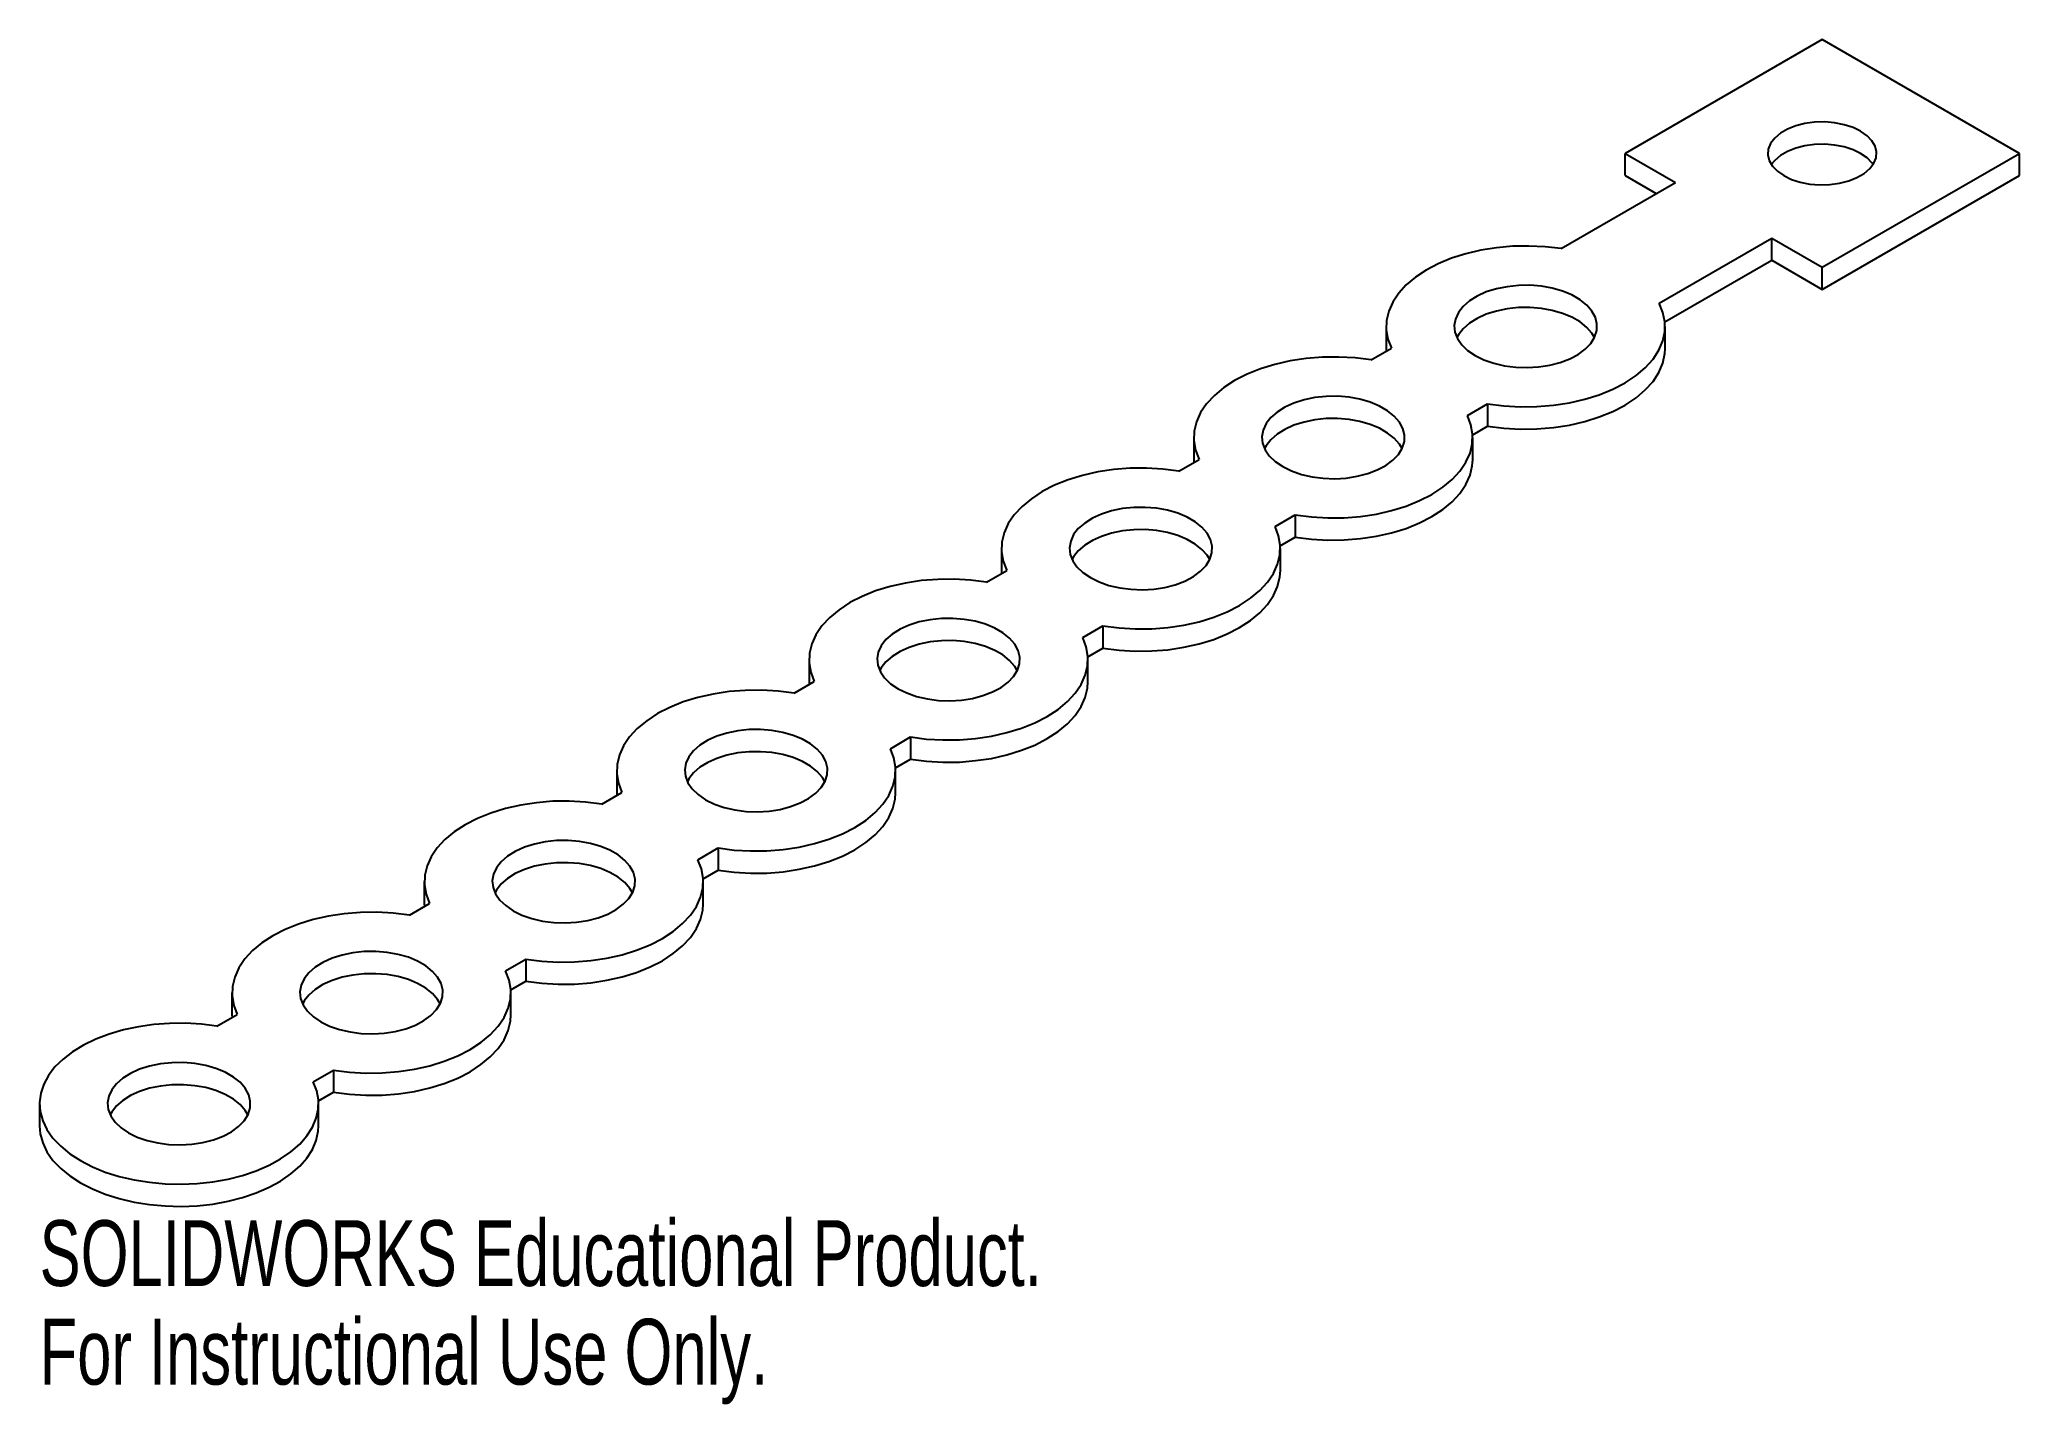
# Paper-space layout '_Isometric' of a CAD drawing. Header units: millimetres. Extents: x -117 to 29, y -92 to 8.
import ezdxf

# ---------------------------------------------------------------- set-up
doc = ezdxf.new("R2010")
doc.units = ezdxf.units.MM
doc.styles.add('SLDTEXTSTYLE0', font='TXT', dxfattribs={"width": 0.7})

psp = doc.layouts.new('_Isometric')

# ---------------------------------------------------------------- linework, layer by layer
at = {"color": 7, "linetype": 'Continuous', "lineweight": 25}
for p, q in [((14.5, 8.37), (0, 0)), ((28.99, 0), (14.5, 8.37)), ((0, 0), (3.71, -2.14)), ((0, -1.63), (0, 0)), ((14.5, -8.37), (28.99, 0)), ((28.99, -1.63), (28.99, 0)), ((-4.7, -7), (3.71, -2.14)), ((0, -1.63), (2.3, -2.96)), ((14.5, -10), (28.99, -1.63)), ((2.5, -11.01), (10.78, -6.23)), ((10.78, -6.23), (14.5, -8.37)), ((10.78, -7.86), (10.78, -6.23)), ((2.93, -12.39), (10.78, -7.86)), ((10.78, -7.86), (14.5, -10)), ((14.5, -10), (14.5, -8.37)), ((-17.56, -12.72), (-17.56, -14.36)), ((2.94, -14.36), (2.94, -12.72)), ((-18.66, -15.19), (-17.17, -14.33)), ((-17.56, -14.36), (-17.55, -14.55)), ((-11.59, -19.28), (-10.1, -18.42)), ((-10.1, -18.42), (-10.1, -20.05)), ((-11.2, -20.69), (-10.1, -20.05)), ((-31.7, -20.89), (-31.7, -22.52)), ((-11.2, -22.52), (-11.2, -20.89)), ((-32.8, -23.36), (-31.31, -22.5)), ((-31.7, -22.52), (-31.69, -22.72)), ((-25.73, -27.44), (-24.24, -26.58)), ((-24.24, -26.58), (-24.24, -28.21)), ((-45.84, -29.05), (-45.84, -30.68)), ((-25.35, -28.85), (-24.24, -28.21)), ((-25.34, -30.68), (-25.34, -29.05)), ((-46.94, -31.52), (-45.45, -30.66)), ((-45.84, -30.68), (-45.83, -30.88)), ((-39.87, -35.6), (-38.38, -34.74)), ((-38.38, -34.74), (-38.38, -36.38)), ((-39.49, -37.02), (-38.38, -36.38)), ((-59.98, -37.21), (-59.98, -38.85)), ((-39.48, -38.85), (-39.48, -37.21)), ((-61.08, -39.69), (-59.6, -38.83)), ((-59.98, -38.85), (-59.98, -39.05)), ((-54.01, -43.77), (-52.52, -42.91)), ((-52.52, -42.91), (-52.52, -44.54)), ((-53.63, -45.18), (-52.52, -44.54)), ((-74.12, -45.38), (-74.12, -47.01)), ((-53.62, -47.01), (-53.62, -45.38)), ((-75.23, -47.85), (-73.74, -46.99)), ((-74.12, -47.01), (-74.12, -47.21)), ((-68.15, -51.93), (-66.67, -51.07)), ((-66.67, -51.07), (-66.67, -52.71)), ((-88.27, -53.54), (-88.27, -55.18)), ((-67.77, -53.34), (-66.67, -52.71)), ((-67.77, -55.18), (-67.77, -53.54)), ((-89.37, -56.01), (-87.88, -55.15)), ((-88.27, -55.18), (-88.26, -55.37)), ((-82.3, -60.1), (-80.81, -59.24)), ((-80.81, -59.24), (-80.81, -60.87)), ((-81.91, -61.51), (-80.81, -60.87)), ((-102.41, -61.71), (-102.41, -63.34)), ((-81.91, -63.34), (-81.91, -61.71)), ((-103.51, -64.18), (-102.02, -63.32)), ((-102.41, -63.34), (-102.4, -63.54)), ((-96.44, -68.26), (-94.95, -67.4)), ((-94.95, -67.4), (-94.95, -69.03)), ((-96.06, -69.67), (-94.95, -69.03)), ((-116.55, -69.87), (-116.55, -71.5)), ((-96.05, -71.5), (-96.05, -69.87))]:
    psp.add_line(p, q, dxfattribs=at)
at = {"color": 7, "linetype": 'Continuous', "lineweight": 25, "flags": 128}
for points in [[(11.67, -1.63), (12.24, -1.91), (12.88, -2.11), (13.58, -2.25), (14.31, -2.31), (15.05, -2.29), (15.77, -2.19), (16.44, -2.02), (17.05, -1.78), (17.57, -1.48), (17.99, -1.12), (18.29, -0.73), (18.46, -0.32), (18.49, 0.11), (18.39, 0.53), (18.15, 0.93), (17.8, 1.3), (17.32, 1.63), (16.76, 1.91), (16.11, 2.11), (15.41, 2.25), (14.68, 2.31), (13.94, 2.29), (13.22, 2.19), (12.55, 2.02), (11.94, 1.78), (11.42, 1.48), (11, 1.12), (10.7, 0.73), (10.53, 0.32), (10.5, -0.11), (10.6, -0.53), (10.84, -0.93), (11.2, -1.3), (11.67, -1.63)], [(18.24, -0.82), (18.15, -0.7), (17.8, -0.33), (17.32, 0), (16.76, 0.27), (16.11, 0.48), (15.41, 0.61), (14.68, 0.67), (13.94, 0.65), (13.22, 0.56), (12.55, 0.38), (11.94, 0.14), (11.42, -0.16), (11, -0.51), (10.75, -0.82)], [(-4.7, -7), (-5.87, -6.86), (-7.07, -6.81), (-8.26, -6.83), (-9.45, -6.94), (-10.6, -7.12), (-11.71, -7.38), (-12.76, -7.71), (-13.73, -8.11), (-14.62, -8.58), (-15.41, -9.1), (-16.09, -9.67), (-16.64, -10.28), (-17.07, -10.93), (-17.37, -11.6), (-17.53, -12.28), (-17.55, -12.97), (-17.43, -13.66), (-17.17, -14.33)], [(-11.02, -14.87), (-10.37, -15.18), (-9.65, -15.43), (-8.87, -15.62), (-8.04, -15.72), (-7.2, -15.75), (-6.36, -15.7), (-5.54, -15.58), (-4.77, -15.38), (-4.07, -15.11), (-3.45, -14.78), (-2.93, -14.39), (-2.52, -13.97), (-2.24, -13.51), (-2.08, -13.03), (-2.07, -12.54), (-2.18, -12.06), (-2.44, -11.59), (-2.81, -11.15), (-3.31, -10.76), (-3.9, -10.41), (-4.59, -10.13), (-5.35, -9.91), (-6.15, -9.77), (-6.99, -9.7), (-7.83, -9.71), (-8.66, -9.8), (-9.46, -9.96), (-10.2, -10.19), (-10.87, -10.5), (-11.44, -10.85), (-11.9, -11.26), (-12.25, -11.71), (-12.47, -12.18), (-12.56, -12.66), (-12.5, -13.15), (-12.32, -13.62), (-12, -14.08), (-11.57, -14.49), (-11.02, -14.87)], [(-2.25, -13.54), (-2.44, -13.22), (-2.81, -12.79), (-3.31, -12.39), (-3.9, -12.05), (-4.59, -11.76), (-5.35, -11.54), (-6.15, -11.4), (-6.99, -11.33), (-7.83, -11.34), (-8.66, -11.43), (-9.46, -11.59), (-10.2, -11.83), (-10.87, -12.13), (-11.44, -12.49), (-11.9, -12.89), (-12.25, -13.34), (-12.36, -13.54)], [(-10.1, -18.42), (-8.91, -18.57), (-7.69, -18.64), (-6.48, -18.62), (-5.27, -18.52), (-4.09, -18.34), (-2.96, -18.08), (-1.89, -17.75), (-0.89, -17.34), (0.01, -16.87), (0.81, -16.34), (1.49, -15.76), (2.06, -15.13), (2.49, -14.47), (2.78, -13.79), (2.92, -13.09), (2.93, -12.39), (2.79, -11.69), (2.5, -11.01)], [(-10.1, -20.05), (-8.91, -20.2), (-7.69, -20.27), (-6.48, -20.25), (-5.27, -20.16), (-4.09, -19.97), (-2.96, -19.71), (-1.89, -19.38), (-0.89, -18.97), (0.01, -18.5), (0.81, -17.97), (1.49, -17.39), (2.06, -16.76), (2.49, -16.11), (2.78, -15.42), (2.92, -14.72), (2.94, -14.36)], [(-18.66, -15.19), (-19.84, -15.04), (-21.04, -14.97), (-22.25, -14.99), (-23.44, -15.08), (-24.61, -15.26), (-25.74, -15.51), (-26.8, -15.84), (-27.79, -16.24), (-28.7, -16.7), (-29.5, -17.22), (-30.19, -17.8), (-30.76, -18.41), (-31.2, -19.06), (-31.5, -19.74), (-31.67, -20.43), (-31.69, -21.12), (-31.57, -21.82), (-31.31, -22.5)], [(-25.16, -23.03), (-24.52, -23.35), (-23.79, -23.6), (-23.01, -23.78), (-22.19, -23.89), (-21.34, -23.92), (-20.5, -23.87), (-19.69, -23.74), (-18.92, -23.54), (-18.21, -23.27), (-17.59, -22.94), (-17.07, -22.56), (-16.66, -22.13), (-16.38, -21.67), (-16.22, -21.19), (-16.21, -20.7), (-16.33, -20.22), (-16.58, -19.76), (-16.96, -19.32), (-17.45, -18.92), (-18.05, -18.58), (-18.73, -18.29), (-19.49, -18.08), (-20.29, -17.93), (-21.13, -17.86), (-21.98, -17.87), (-22.81, -17.96), (-23.6, -18.12), (-24.34, -18.36), (-25.01, -18.66), (-25.58, -19.02), (-26.05, -19.42), (-26.39, -19.87), (-26.61, -20.34), (-26.7, -20.83), (-26.65, -21.31), (-26.46, -21.79), (-26.15, -22.24), (-25.71, -22.66), (-25.16, -23.03)], [(-16.39, -21.7), (-16.58, -21.39), (-16.96, -20.95), (-17.45, -20.56), (-18.05, -20.21), (-18.73, -19.93), (-19.49, -19.71), (-20.29, -19.56), (-21.13, -19.49), (-21.98, -19.5), (-22.81, -19.59), (-23.6, -19.76), (-24.34, -19.99), (-25.01, -20.29), (-25.58, -20.65), (-26.05, -21.06), (-26.39, -21.5), (-26.5, -21.7)], [(-24.24, -26.58), (-23.06, -26.73), (-21.86, -26.8), (-20.65, -26.79), (-19.45, -26.69), (-18.28, -26.52), (-17.16, -26.26), (-16.09, -25.93), (-15.1, -25.53), (-14.2, -25.07), (-13.4, -24.55), (-12.71, -23.98), (-12.14, -23.36), (-11.7, -22.71), (-11.39, -22.04), (-11.23, -21.35), (-11.21, -20.65), (-11.33, -19.96), (-11.59, -19.28)], [(-32.8, -23.36), (-33.98, -23.21), (-35.18, -23.14), (-36.39, -23.15), (-37.58, -23.25), (-38.75, -23.42), (-39.88, -23.68), (-40.94, -24), (-41.94, -24.4), (-42.84, -24.87), (-43.64, -25.39), (-44.33, -25.96), (-44.9, -26.58), (-45.34, -27.22), (-45.64, -27.9), (-45.81, -28.59), (-45.83, -29.29), (-45.71, -29.98), (-45.45, -30.66)], [(-24.24, -28.21), (-23.06, -28.36), (-21.86, -28.43), (-20.65, -28.42), (-19.45, -28.32), (-18.28, -28.15), (-17.16, -27.89), (-16.09, -27.57), (-15.1, -27.17), (-14.2, -26.7), (-13.4, -26.18), (-12.71, -25.61), (-12.14, -25), (-11.7, -24.35), (-11.39, -23.67), (-11.23, -22.98), (-11.2, -22.52)], [(-39.3, -31.19), (-38.66, -31.51), (-37.94, -31.76), (-37.15, -31.94), (-36.33, -32.05), (-35.48, -32.08), (-34.64, -32.03), (-33.83, -31.91), (-33.06, -31.71), (-32.35, -31.44), (-31.73, -31.11), (-31.21, -30.72), (-30.8, -30.29), (-30.52, -29.84), (-30.37, -29.36), (-30.35, -28.87), (-30.47, -28.38), (-30.72, -27.92), (-31.1, -27.48), (-31.59, -27.09), (-32.19, -26.74), (-32.87, -26.46), (-33.63, -26.24), (-34.44, -26.09), (-35.27, -26.03), (-36.12, -26.04), (-36.95, -26.12), (-37.75, -26.29), (-38.49, -26.52), (-39.15, -26.82), (-39.72, -27.18), (-40.19, -27.59), (-40.54, -28.03), (-40.75, -28.5), (-40.84, -28.99), (-40.79, -29.48), (-40.6, -29.95), (-40.29, -30.4), (-39.85, -30.82), (-39.3, -31.19)], [(-38.38, -34.74), (-37.2, -34.89), (-36, -34.96), (-34.79, -34.95), (-33.6, -34.85), (-32.43, -34.68), (-31.3, -34.43), (-30.24, -34.1), (-29.25, -33.7), (-28.34, -33.23), (-27.54, -32.71), (-26.85, -32.14), (-26.28, -31.53), (-25.84, -30.88), (-25.54, -30.2), (-25.37, -29.51), (-25.35, -28.81), (-25.47, -28.12), (-25.73, -27.44)], [(-30.53, -29.87), (-30.72, -29.55), (-31.1, -29.12), (-31.59, -28.72), (-32.19, -28.38), (-32.87, -28.09), (-33.63, -27.87), (-34.44, -27.73), (-35.27, -27.66), (-36.12, -27.67), (-36.95, -27.76), (-37.75, -27.92), (-38.49, -28.16), (-39.15, -28.46), (-39.72, -28.81), (-40.19, -29.22), (-40.54, -29.67), (-40.65, -29.87)], [(-46.94, -31.52), (-48.12, -31.37), (-49.32, -31.3), (-50.53, -31.32), (-51.73, -31.41), (-52.9, -31.59), (-54.02, -31.84), (-55.09, -32.17), (-56.08, -32.57), (-56.98, -33.03), (-57.78, -33.55), (-58.47, -34.12), (-59.04, -34.74), (-59.48, -35.39), (-59.79, -36.06), (-59.95, -36.75), (-59.97, -37.45), (-59.86, -38.15), (-59.6, -38.83)], [(-38.38, -36.38), (-37.2, -36.53), (-36, -36.6), (-34.79, -36.58), (-33.6, -36.49), (-32.43, -36.31), (-31.3, -36.06), (-30.24, -35.73), (-29.25, -35.33), (-28.34, -34.87), (-27.54, -34.35), (-26.85, -33.77), (-26.28, -33.16), (-25.84, -32.51), (-25.54, -31.84), (-25.37, -31.14), (-25.34, -30.68)], [(-53.44, -39.36), (-52.8, -39.67), (-52.08, -39.93), (-51.29, -40.11), (-50.47, -40.22), (-49.63, -40.25), (-48.79, -40.2), (-47.97, -40.07), (-47.2, -39.87), (-46.49, -39.6), (-45.87, -39.27), (-45.35, -38.89), (-44.95, -38.46), (-44.66, -38), (-44.51, -37.52), (-44.49, -37.03), (-44.61, -36.55), (-44.86, -36.08), (-45.24, -35.65), (-45.73, -35.25), (-46.33, -34.91), (-47.02, -34.62), (-47.77, -34.4), (-48.58, -34.26), (-49.42, -34.19), (-50.26, -34.2), (-51.09, -34.29), (-51.89, -34.45), (-52.63, -34.69), (-53.29, -34.99), (-53.87, -35.35), (-54.33, -35.75), (-54.68, -36.2), (-54.9, -36.67), (-54.98, -37.15), (-54.93, -37.64), (-54.74, -38.12), (-54.43, -38.57), (-53.99, -38.99), (-53.44, -39.36)], [(-44.68, -38.03), (-44.86, -37.72), (-45.24, -37.28), (-45.73, -36.88), (-46.33, -36.54), (-47.02, -36.25), (-47.77, -36.04), (-48.58, -35.89), (-49.42, -35.82), (-50.26, -35.83), (-51.09, -35.92), (-51.89, -36.08), (-52.63, -36.32), (-53.29, -36.62), (-53.87, -36.98), (-54.33, -37.39), (-54.68, -37.83), (-54.79, -38.03)], [(-52.52, -42.91), (-51.34, -43.06), (-50.14, -43.13), (-48.93, -43.11), (-47.74, -43.02), (-46.57, -42.84), (-45.44, -42.59), (-44.38, -42.26), (-43.39, -41.86), (-42.48, -41.4), (-41.68, -40.88), (-40.99, -40.31), (-40.42, -39.69), (-39.98, -39.04), (-39.68, -38.37), (-39.51, -37.68), (-39.49, -36.98), (-39.61, -36.28), (-39.87, -35.6)], [(-52.52, -44.54), (-51.34, -44.69), (-50.14, -44.76), (-48.93, -44.75), (-47.74, -44.65), (-46.57, -44.48), (-45.44, -44.22), (-44.38, -43.89), (-43.39, -43.5), (-42.48, -43.03), (-41.68, -42.51), (-40.99, -41.94), (-40.42, -41.32), (-39.98, -40.67), (-39.68, -40), (-39.51, -39.31), (-39.48, -38.85)], [(-61.08, -39.69), (-62.26, -39.54), (-63.46, -39.47), (-64.67, -39.48), (-65.87, -39.57), (-67.04, -39.75), (-68.16, -40), (-69.23, -40.33), (-70.22, -40.73), (-71.12, -41.19), (-71.92, -41.72), (-72.62, -42.29), (-73.18, -42.9), (-73.62, -43.55), (-73.93, -44.23), (-74.09, -44.92), (-74.12, -45.62), (-74, -46.31), (-73.74, -46.99)], [(-67.59, -47.52), (-66.94, -47.84), (-66.22, -48.09), (-65.44, -48.27), (-64.61, -48.38), (-63.77, -48.41), (-62.93, -48.36), (-62.11, -48.23), (-61.34, -48.03), (-60.64, -47.76), (-60.02, -47.43), (-59.49, -47.05), (-59.09, -46.62), (-58.8, -46.16), (-58.65, -45.68), (-58.63, -45.2), (-58.75, -44.71), (-59, -44.25), (-59.38, -43.81), (-59.88, -43.42), (-60.47, -43.07), (-61.16, -42.79), (-61.91, -42.57), (-62.72, -42.42), (-63.56, -42.35), (-64.4, -42.36), (-65.23, -42.45), (-66.03, -42.62), (-66.77, -42.85), (-67.43, -43.15), (-68.01, -43.51), (-68.47, -43.92), (-68.82, -44.36), (-69.04, -44.83), (-69.12, -45.32), (-69.07, -45.8), (-68.89, -46.28), (-68.57, -46.73), (-68.13, -47.15), (-67.59, -47.52)], [(-58.82, -46.2), (-59, -45.88), (-59.38, -45.44), (-59.88, -45.05), (-60.47, -44.7), (-61.16, -44.42), (-61.91, -44.2), (-62.72, -44.06), (-63.56, -43.99), (-64.4, -44), (-65.23, -44.08), (-66.03, -44.25), (-66.77, -44.48), (-67.43, -44.78), (-68.01, -45.14), (-68.47, -45.55), (-68.82, -45.99), (-68.93, -46.2)], [(-66.67, -51.07), (-65.49, -51.22), (-64.28, -51.29), (-63.08, -51.28), (-61.88, -51.18), (-60.71, -51.01), (-59.59, -50.75), (-58.52, -50.42), (-57.53, -50.03), (-56.63, -49.56), (-55.82, -49.04), (-55.13, -48.47), (-54.56, -47.85), (-54.13, -47.21), (-53.82, -46.53), (-53.66, -45.84), (-53.63, -45.14), (-53.75, -44.45), (-54.01, -43.77)], [(-75.23, -47.85), (-76.41, -47.7), (-77.61, -47.63), (-78.81, -47.64), (-80.01, -47.74), (-81.18, -47.91), (-82.31, -48.17), (-83.37, -48.5), (-84.36, -48.9), (-85.26, -49.36), (-86.07, -49.88), (-86.76, -50.45), (-87.33, -51.07), (-87.77, -51.72), (-88.07, -52.39), (-88.24, -53.08), (-88.26, -53.78), (-88.14, -54.47), (-87.88, -55.15)], [(-66.67, -52.71), (-65.49, -52.86), (-64.28, -52.92), (-63.08, -52.91), (-61.88, -52.82), (-60.71, -52.64), (-59.59, -52.39), (-58.52, -52.06), (-57.53, -51.66), (-56.63, -51.2), (-55.82, -50.67), (-55.13, -50.1), (-54.56, -49.49), (-54.13, -48.84), (-53.82, -48.16), (-53.66, -47.47), (-53.62, -47.01)], [(-81.73, -55.69), (-81.09, -56), (-80.36, -56.25), (-79.58, -56.44), (-78.75, -56.54), (-77.91, -56.57), (-77.07, -56.52), (-76.25, -56.4), (-75.48, -56.2), (-74.78, -55.93), (-74.16, -55.6), (-73.64, -55.21), (-73.23, -54.79), (-72.95, -54.33), (-72.79, -53.85), (-72.78, -53.36), (-72.9, -52.88), (-73.15, -52.41), (-73.52, -51.98), (-74.02, -51.58), (-74.62, -51.23), (-75.3, -50.95), (-76.06, -50.73), (-76.86, -50.59), (-77.7, -50.52), (-78.54, -50.53), (-79.38, -50.62), (-80.17, -50.78), (-80.91, -51.01), (-81.58, -51.32), (-82.15, -51.67), (-82.62, -52.08), (-82.96, -52.53), (-83.18, -53), (-83.27, -53.48), (-83.21, -53.97), (-83.03, -54.44), (-82.71, -54.9), (-82.28, -55.31), (-81.73, -55.69)], [(-72.96, -54.36), (-73.15, -54.04), (-73.52, -53.61), (-74.02, -53.21), (-74.62, -52.87), (-75.3, -52.58), (-76.06, -52.36), (-76.86, -52.22), (-77.7, -52.15), (-78.54, -52.16), (-79.38, -52.25), (-80.17, -52.41), (-80.91, -52.65), (-81.58, -52.95), (-82.15, -53.31), (-82.62, -53.71), (-82.96, -54.16), (-83.07, -54.36)], [(-80.81, -59.24), (-79.63, -59.39), (-78.43, -59.46), (-77.22, -59.44), (-76.02, -59.35), (-74.85, -59.17), (-73.73, -58.92), (-72.66, -58.59), (-71.67, -58.19), (-70.77, -57.73), (-69.97, -57.21), (-69.28, -56.63), (-68.71, -56.02), (-68.27, -55.37), (-67.96, -54.69), (-67.8, -54), (-67.78, -53.31), (-67.89, -52.61), (-68.15, -51.93)], [(-80.81, -60.87), (-79.63, -61.02), (-78.43, -61.09), (-77.22, -61.08), (-76.02, -60.98), (-74.85, -60.8), (-73.73, -60.55), (-72.66, -60.22), (-71.67, -59.82), (-70.77, -59.36), (-69.97, -58.84), (-69.28, -58.27), (-68.71, -57.65), (-68.27, -57), (-67.96, -56.33), (-67.8, -55.64), (-67.77, -55.18)], [(-89.37, -56.01), (-90.55, -55.86), (-91.75, -55.79), (-92.96, -55.81), (-94.15, -55.9), (-95.32, -56.08), (-96.45, -56.33), (-97.51, -56.66), (-98.5, -57.06), (-99.41, -57.52), (-100.21, -58.04), (-100.9, -58.62), (-101.47, -59.23), (-101.91, -59.88), (-102.21, -60.56), (-102.38, -61.25), (-102.4, -61.94), (-102.28, -62.64), (-102.02, -63.32)], [(-95.87, -63.85), (-95.23, -64.17), (-94.5, -64.42), (-93.72, -64.6), (-92.9, -64.71), (-92.05, -64.74), (-91.21, -64.69), (-90.4, -64.56), (-89.63, -64.36), (-88.92, -64.09), (-88.3, -63.76), (-87.78, -63.38), (-87.37, -62.95), (-87.09, -62.49), (-86.94, -62.01), (-86.92, -61.52), (-87.04, -61.04), (-87.29, -60.58), (-87.67, -60.14), (-88.16, -59.74), (-88.76, -59.4), (-89.44, -59.11), (-90.2, -58.9), (-91.01, -58.75), (-91.84, -58.68), (-92.69, -58.69), (-93.52, -58.78), (-94.31, -58.94), (-95.05, -59.18), (-95.72, -59.48), (-96.29, -59.84), (-96.76, -60.24), (-97.1, -60.69), (-97.32, -61.16), (-97.41, -61.65), (-97.36, -62.13), (-97.17, -62.61), (-96.86, -63.06), (-96.42, -63.48), (-95.87, -63.85)], [(-87.1, -62.52), (-87.29, -62.21), (-87.67, -61.77), (-88.16, -61.38), (-88.76, -61.03), (-89.44, -60.75), (-90.2, -60.53), (-91.01, -60.38), (-91.84, -60.32), (-92.69, -60.32), (-93.52, -60.41), (-94.31, -60.58), (-95.05, -60.81), (-95.72, -61.11), (-96.29, -61.47), (-96.76, -61.88), (-97.1, -62.32), (-97.21, -62.52)], [(-94.95, -67.4), (-93.77, -67.55), (-92.57, -67.62), (-91.36, -67.61), (-90.16, -67.51), (-89, -67.34), (-87.87, -67.08), (-86.81, -66.75), (-85.81, -66.35), (-84.91, -65.89), (-84.11, -65.37), (-83.42, -64.8), (-82.85, -64.18), (-82.41, -63.53), (-82.1, -62.86), (-81.94, -62.17), (-81.92, -61.47), (-82.04, -60.78), (-82.3, -60.1)], [(-103.51, -64.18), (-104.65, -64.03), (-105.82, -63.96), (-106.99, -63.97), (-108.16, -64.05), (-109.29, -64.21), (-110.39, -64.45), (-111.44, -64.75), (-112.42, -65.12), (-113.32, -65.56), (-114.13, -66.05), (-114.83, -66.59), (-115.42, -67.17), (-115.9, -67.79), (-116.25, -68.44), (-116.46, -69.1), (-116.55, -69.78), (-116.5, -70.45), (-116.32, -71.12), (-116.01, -71.78), (-115.57, -72.4), (-115, -73), (-114.33, -73.55), (-113.55, -74.06), (-112.67, -74.51), (-111.72, -74.9), (-110.69, -75.22), (-109.6, -75.47), (-108.47, -75.65), (-107.31, -75.76), (-106.14, -75.79), (-104.97, -75.74), (-103.82, -75.61), (-102.7, -75.41), (-101.63, -75.14), (-100.62, -74.8), (-99.68, -74.39), (-98.83, -73.92), (-98.08, -73.4), (-97.43, -72.84), (-96.9, -72.23), (-96.5, -71.6), (-96.22, -70.94), (-96.07, -70.27), (-96.06, -69.59), (-96.18, -68.92), (-96.44, -68.26)], [(-94.95, -69.03), (-93.77, -69.18), (-92.57, -69.25), (-91.36, -69.24), (-90.16, -69.14), (-89, -68.97), (-87.87, -68.71), (-86.81, -68.39), (-85.81, -67.99), (-84.91, -67.52), (-84.11, -67), (-83.42, -66.43), (-82.85, -65.82), (-82.41, -65.17), (-82.1, -64.49), (-81.94, -63.8), (-81.91, -63.34)], [(-110.01, -72.01), (-109.37, -72.33), (-108.65, -72.58), (-107.86, -72.76), (-107.04, -72.87), (-106.2, -72.9), (-105.35, -72.85), (-104.54, -72.73), (-103.77, -72.53), (-103.06, -72.26), (-102.44, -71.93), (-101.92, -71.54), (-101.51, -71.12), (-101.23, -70.66), (-101.08, -70.18), (-101.06, -69.69), (-101.18, -69.21), (-101.43, -68.74), (-101.81, -68.3), (-102.3, -67.91), (-102.9, -67.56), (-103.59, -67.28), (-104.34, -67.06), (-105.15, -66.91), (-105.98, -66.85), (-106.83, -66.86), (-107.66, -66.94), (-108.46, -67.11), (-109.2, -67.34), (-109.86, -67.64), (-110.43, -68), (-110.9, -68.41), (-111.25, -68.85), (-111.47, -69.32), (-111.55, -69.81), (-111.5, -70.3), (-111.31, -70.77), (-111, -71.23), (-110.56, -71.64), (-110.01, -72.01)], [(-101.25, -70.69), (-101.43, -70.37), (-101.81, -69.94), (-102.3, -69.54), (-102.9, -69.2), (-103.59, -68.91), (-104.34, -68.69), (-105.15, -68.55), (-105.98, -68.48), (-106.83, -68.49), (-107.66, -68.58), (-108.46, -68.74), (-109.2, -68.98), (-109.86, -69.28), (-110.43, -69.64), (-110.9, -70.04), (-111.25, -70.49), (-111.36, -70.69)], [(-116.55, -71.5), (-116.5, -72.09), (-116.32, -72.76), (-116.01, -73.41), (-115.57, -74.04), (-115, -74.63), (-114.33, -75.18), (-113.55, -75.69), (-112.67, -76.14), (-111.72, -76.53), (-110.69, -76.85), (-109.6, -77.11), (-108.47, -77.29), (-107.31, -77.39), (-106.14, -77.42), (-104.97, -77.37), (-103.82, -77.25), (-102.7, -77.04), (-101.63, -76.77), (-100.62, -76.43), (-99.68, -76.02), (-98.83, -75.56), (-98.08, -75.04), (-97.43, -74.47), (-96.9, -73.87), (-96.5, -73.23), (-96.22, -72.57), (-96.07, -71.9), (-96.05, -71.5)]]:
    psp.add_lwpolyline(points, dxfattribs=at)

# ---------------------------------------------------------------- texts
at = {"color": 7, "linetype": 'Continuous', "char_height": 4.8336, "attachment_point": 1, "style": 'SLDTEXTSTYLE0'}
for s, insert in [('SOLIDWORKS Educational Product.', (-116.55, -78.44)), ('For Instructional Use Only.', (-116.55, -85.69))]:
    psp.add_mtext(s, dxfattribs=dict(at, insert=insert))

doc.saveas('drawing.dxf')
